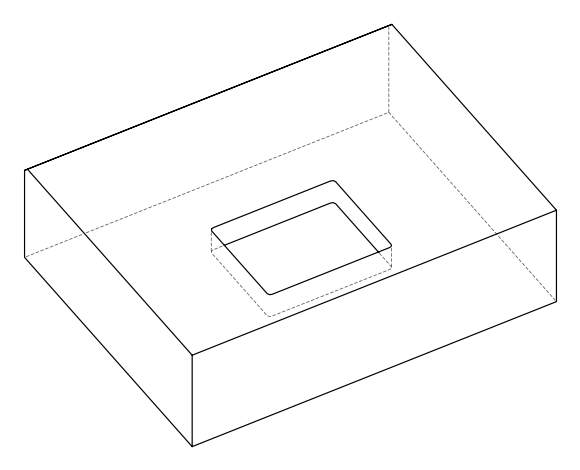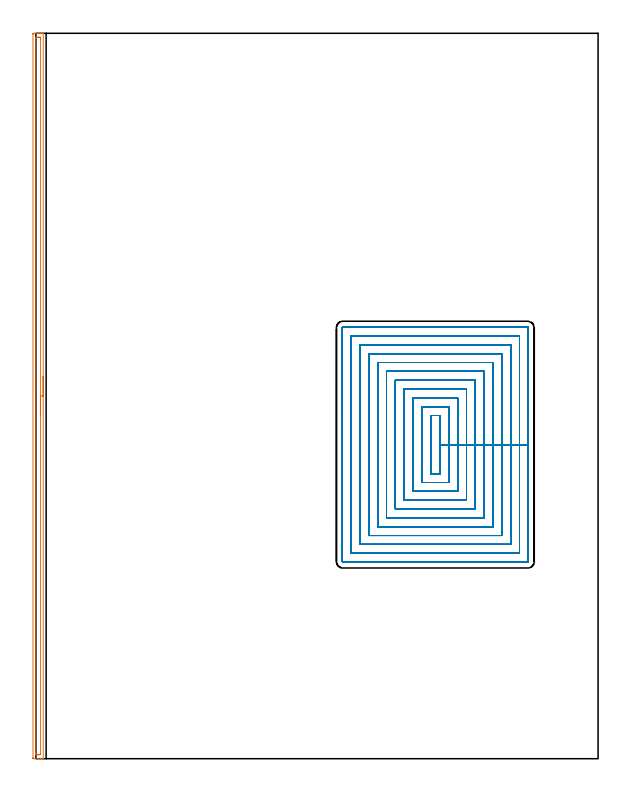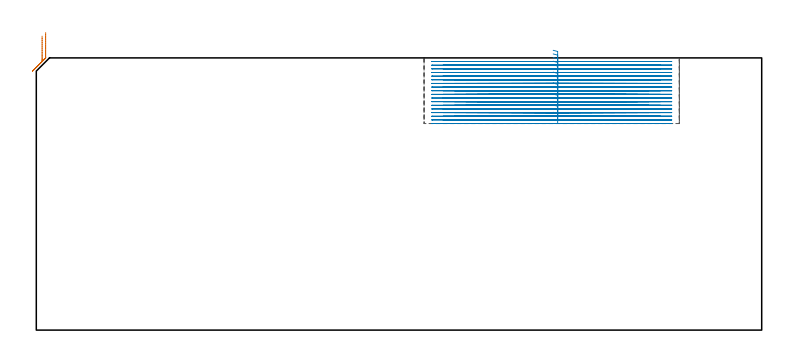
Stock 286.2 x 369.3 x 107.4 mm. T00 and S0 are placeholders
(PLAN: 2 operations, 1 tool changes, 107.5 min)
(1 AREA_MILL | FG_CHAMFER_SURFACE | UGT0205_001 | 6.1 min | 4997 mm3)
(2 MILL_RECTANGULAR_POCKET | POCKET_RECTANGULAR_STRAIGHT | NXT0201_008 | Follow Part, ap 1.5, ae 75% | 101.41 min | 327416 mm3)
(TOOL UGT0205_001 | Chamfer Mill 20 x 3 x 45 deg. | D20 FL50 Z2)
(TOOL NXT0201_008 | ENDMILL 6mm [2P460-0600-NA 1630] | D6 FL26 Z6)
(OP 1 AREA_MILL)
G17 G21 G94 G90
T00 M6
G54
G17 G0 G90 X3.7 Y194.65 S1061 M3
G43 Z117.4 H0
G94 G1 Y194.612 Z116.528 F250.
Y194.498 Z115.663
Y194.309 Z114.812
Y194.047 Z113.98
Y193.713 Z113.174
Y193.31 Z112.4
Y192.842 Z111.664
Y192.31 Z110.972
Y191.721 Z110.329
Y191.078 Z109.739
Y190.386 Z109.208
Y189.65 Z108.74
Y188.876 Z108.337
Y188.07 Z108.003
Y187.238 Z107.741
Y186.386 Z107.552
Y185.522 Z107.438
Y184.65 Z107.4
Y0.171
X3.698 Y0.01 Z107.389
X3.546 Y0.002 Z107.239
X3.389 Y0. Z107.089
X3.091 Z106.791
X2.417 Z106.112
X1.202 Z104.899
X0.661 Z104.355
X-1.095 Y0.001 Z102.601
X-1.321 Y0.004 Z102.375
X-1.492 Y0.01 Z102.205
X-1.496 Y0.21 Z102.201
X-1.499 Y0.618
Y368.682
X-1.496 Y369.09 Z102.202
X-1.492 Y369.29 Z102.205
X-1.095 Y369.3 Z102.601
X0.661 Z104.355
X1.202 Z104.899
X1.539 Z105.235
X2.08 Z105.776
X2.417 Z106.112
X3.091 Z106.791
X3.389 Z107.089
X3.546 Y369.298 Z107.239
X3.697 Y369.29 Z107.388
X3.7 Y369.128 Z107.4
Y184.65
X2.286 Z105.986
X2.285 Y2.539 Z105.985
X2.284 Y2.405 Z105.984
X2.279 Y2.035 Z105.979
X1.928 Y2.009 Z105.628
X1.539 Y2.003 Z105.239
X1.059 Y2. Z104.759
X0.661 Z104.361
X0.181 Z103.881
X-0.01 Y2.002 Z103.69
X-0.042 Y2.005 Z103.658
X-0.071 Y2.009 Z103.629
X-0.079 Y2.048 Z103.621
X-0.084 Y2.269 Z103.616
X-0.085 Y2.405 Z103.615
X-0.086 Y3.165 Z103.614
X-0.085 Y366.761 Z103.615
X-0.084 Y366.895 Z103.616
X-0.079 Y367.265 Z103.621
X0.272 Y367.291 Z103.972
X0.661 Y367.297 Z104.361
X1.141 Y367.3 Z104.841
X1.539 Z105.239
X2.019 Z105.719
X2.21 Y367.298 Z105.91
X2.242 Y367.295 Z105.942
X2.271 Y367.291 Z105.971
X2.279 Y367.252 Z105.979
X2.284 Y367.031 Z105.984
X2.285 Y366.895 Z105.985
X2.286 Y366.136 Z105.986
Y184.65
Y183.778 Z106.024
Y182.913 Z106.138
Y182.062 Z106.326
Y181.23 Z106.589
Y180.424 Z106.923
Y179.65 Z107.325
Y178.914 Z107.794
Y178.222 Z108.325
Y177.579 Z108.915
Y176.99 Z109.558
Y176.458 Z110.25
Y175.99 Z110.986
Y175.587 Z111.759
Y175.253 Z112.565
Y174.991 Z113.397
Y174.802 Z114.249
Y174.688 Z115.114
Y174.65 Z115.986
G0 Z117.4
M5
M2
(OP 2 MILL_RECTANGULAR_POCKET)
G17 G21 G94 G90
T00 M6
G54
G17 G0 G90 X203.934 Y145.1 S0 M3
G43 Z117.4 H1
Z110.4
G94 G1 X205.7 Z109.927 F250.
Y159.9 Z105.961
Y174.7 F500.
X201.
Y145.1
X205.7
Y159.9
X210.2
Y179.2
X196.5
Y140.6
X210.2
Y159.9
X214.7
Y183.7
X192.
Y136.1
X214.7
Y159.9
X219.2
Y188.2
X187.5
Y131.6
X219.2
Y159.9
X223.7
Y192.7
X183.
Y127.1
X223.7
Y159.9
X228.2
Y197.2
X178.5
Y122.6
X228.2
Y159.9
X232.7
Y201.7
X174.
Y118.1
X232.7
Y159.9
X237.2
Y206.2
X169.5
Y113.6
X237.2
Y159.9
X241.7
Y210.7
X165.
Y109.1
X241.7
Y159.9
X246.2
Y215.2
X160.5
Y104.6
X246.2
Y159.9
X250.7
Y219.5
G3 X250.5 Y219.7 R0.2
G1 X156.2
G3 X156. Y219.5 R0.2
G1 Y100.3
G3 X156.2 Y100.1 R0.2
G1 X250.5
G3 X250.7 Y100.3 R0.2
G1 Y159.9
Y160.9
G0 X203.934 Y145.1 Z108.961
G1 X205.7 Z108.488 F250.
Y159.9 Z104.522
Y174.7 F500.
X201.
Y145.1
X205.7
Y159.9
X210.2
Y179.2
X196.5
Y140.6
X210.2
Y159.9
X214.7
Y183.7
X192.
Y136.1
X214.7
Y159.9
X219.2
Y188.2
X187.5
Y131.6
X219.2
Y159.9
X223.7
Y192.7
X183.
Y127.1
X223.7
Y159.9
X228.2
Y197.2
X178.5
Y122.6
X228.2
Y159.9
X232.7
Y201.7
X174.
Y118.1
X232.7
Y159.9
X237.2
Y206.2
X169.5
Y113.6
X237.2
Y159.9
X241.7
Y210.7
X165.
Y109.1
X241.7
Y159.9
X246.2
Y215.2
X160.5
Y104.6
X246.2
Y159.9
X250.7
Y219.5
G3 X250.5 Y219.7 R0.2
G1 X156.2
G3 X156. Y219.5 R0.2
G1 Y100.3
G3 X156.2 Y100.1 R0.2
G1 X250.5
G3 X250.7 Y100.3 R0.2
G1 Y159.9
Y160.9
G0 X203.934 Y145.1 Z107.522
G1 X205.7 Z107.049 F250.
Y159.9 Z103.083
Y174.7 F500.
X201.
Y145.1
X205.7
Y159.9
X210.2
Y179.2
X196.5
Y140.6
X210.2
Y159.9
X214.7
Y183.7
X192.
Y136.1
X214.7
Y159.9
X219.2
Y188.2
X187.5
Y131.6
X219.2
Y159.9
X223.7
Y192.7
X183.
Y127.1
X223.7
Y159.9
X228.2
Y197.2
X178.5
Y122.6
X228.2
Y159.9
X232.7
Y201.7
X174.
Y118.1
X232.7
Y159.9
X237.2
Y206.2
X169.5
Y113.6
X237.2
Y159.9
X241.7
Y210.7
X165.
Y109.1
X241.7
Y159.9
X246.2
Y215.2
X160.5
Y104.6
X246.2
Y159.9
X250.7
Y219.5
G3 X250.5 Y219.7 R0.2
G1 X156.2
G3 X156. Y219.5 R0.2
G1 Y100.3
G3 X156.2 Y100.1 R0.2
G1 X250.5
G3 X250.7 Y100.3 R0.2
G1 Y159.9
Y160.9
G0 X203.934 Y145.1 Z106.083
G1 X205.7 Z105.61 F250.
Y159.9 Z101.644
Y174.7 F500.
X201.
Y145.1
X205.7
Y159.9
X210.2
Y179.2
X196.5
Y140.6
X210.2
Y159.9
X214.7
Y183.7
X192.
Y136.1
X214.7
Y159.9
X219.2
Y188.2
X187.5
Y131.6
X219.2
Y159.9
X223.7
Y192.7
X183.
Y127.1
X223.7
Y159.9
X228.2
Y197.2
X178.5
Y122.6
X228.2
Y159.9
X232.7
Y201.7
X174.
Y118.1
X232.7
Y159.9
X237.2
Y206.2
X169.5
Y113.6
X237.2
Y159.9
X241.7
Y210.7
X165.
Y109.1
X241.7
Y159.9
X246.2
Y215.2
X160.5
Y104.6
X246.2
Y159.9
X250.7
Y219.5
G3 X250.5 Y219.7 R0.2
G1 X156.2
G3 X156. Y219.5 R0.2
G1 Y100.3
G3 X156.2 Y100.1 R0.2
G1 X250.5
G3 X250.7 Y100.3 R0.2
G1 Y159.9
Y160.9
G0 X203.934 Y145.1 Z104.644
G1 X205.7 Z104.171 F250.
Y159.9 Z100.205
Y174.7 F500.
X201.
Y145.1
X205.7
Y159.9
X210.2
Y179.2
X196.5
Y140.6
X210.2
Y159.9
X214.7
Y183.7
X192.
Y136.1
X214.7
Y159.9
X219.2
Y188.2
X187.5
Y131.6
X219.2
Y159.9
X223.7
Y192.7
X183.
Y127.1
X223.7
Y159.9
X228.2
Y197.2
X178.5
Y122.6
X228.2
Y159.9
X232.7
Y201.7
X174.
Y118.1
X232.7
Y159.9
X237.2
Y206.2
X169.5
Y113.6
X237.2
Y159.9
X241.7
Y210.7
X165.
Y109.1
X241.7
Y159.9
X246.2
Y215.2
X160.5
Y104.6
X246.2
Y159.9
X250.7
Y219.5
G3 X250.5 Y219.7 R0.2
G1 X156.2
G3 X156. Y219.5 R0.2
G1 Y100.3
G3 X156.2 Y100.1 R0.2
G1 X250.5
G3 X250.7 Y100.3 R0.2
G1 Y159.9
Y160.9
G0 X203.934 Y145.1 Z103.205
G1 X205.7 Z102.732 F250.
Y159.9 Z98.767
Y174.7 F500.
X201.
Y145.1
X205.7
Y159.9
X210.2
Y179.2
X196.5
Y140.6
X210.2
Y159.9
X214.7
Y183.7
X192.
Y136.1
X214.7
Y159.9
X219.2
Y188.2
X187.5
Y131.6
X219.2
Y159.9
X223.7
Y192.7
X183.
Y127.1
X223.7
Y159.9
X228.2
Y197.2
X178.5
Y122.6
X228.2
Y159.9
X232.7
Y201.7
X174.
Y118.1
X232.7
Y159.9
X237.2
Y206.2
X169.5
Y113.6
X237.2
Y159.9
X241.7
Y210.7
X165.
Y109.1
X241.7
Y159.9
X246.2
Y215.2
X160.5
Y104.6
X246.2
Y159.9
X250.7
Y219.5
G3 X250.5 Y219.7 R0.2
G1 X156.2
G3 X156. Y219.5 R0.2
G1 Y100.3
G3 X156.2 Y100.1 R0.2
G1 X250.5
G3 X250.7 Y100.3 R0.2
G1 Y159.9
Y160.9
G0 X203.934 Y145.1 Z101.767
G1 X205.7 Z101.293 F250.
Y159.9 Z97.328
Y174.7 F500.
X201.
Y145.1
X205.7
Y159.9
X210.2
Y179.2
X196.5
Y140.6
X210.2
Y159.9
X214.7
Y183.7
X192.
Y136.1
X214.7
Y159.9
X219.2
Y188.2
X187.5
Y131.6
X219.2
Y159.9
X223.7
Y192.7
X183.
Y127.1
X223.7
Y159.9
X228.2
Y197.2
X178.5
Y122.6
X228.2
Y159.9
X232.7
Y201.7
X174.
Y118.1
X232.7
Y159.9
X237.2
Y206.2
X169.5
Y113.6
X237.2
Y159.9
X241.7
Y210.7
X165.
Y109.1
X241.7
Y159.9
X246.2
Y215.2
X160.5
Y104.6
X246.2
Y159.9
X250.7
Y219.5
G3 X250.5 Y219.7 R0.2
G1 X156.2
G3 X156. Y219.5 R0.2
G1 Y100.3
G3 X156.2 Y100.1 R0.2
G1 X250.5
G3 X250.7 Y100.3 R0.2
G1 Y159.9
Y160.9
G0 X203.934 Y145.1 Z100.328
G1 X205.7 Z99.854 F250.
Y159.9 Z95.889
Y174.7 F500.
X201.
Y145.1
X205.7
Y159.9
X210.2
Y179.2
X196.5
Y140.6
X210.2
Y159.9
X214.7
Y183.7
X192.
Y136.1
X214.7
Y159.9
X219.2
Y188.2
X187.5
Y131.6
X219.2
Y159.9
X223.7
Y192.7
X183.
Y127.1
X223.7
Y159.9
X228.2
Y197.2
X178.5
Y122.6
X228.2
Y159.9
X232.7
Y201.7
X174.
Y118.1
X232.7
Y159.9
X237.2
Y206.2
X169.5
Y113.6
X237.2
Y159.9
X241.7
Y210.7
X165.
Y109.1
X241.7
Y159.9
X246.2
Y215.2
X160.5
Y104.6
X246.2
Y159.9
X250.7
Y219.5
G3 X250.5 Y219.7 R0.2
G1 X156.2
G3 X156. Y219.5 R0.2
G1 Y100.3
G3 X156.2 Y100.1 R0.2
G1 X250.5
G3 X250.7 Y100.3 R0.2
G1 Y159.9
Y160.9
G0 X203.934 Y145.1 Z98.889
G1 X205.7 Z98.416 F250.
Y159.9 Z94.45
Y174.7 F500.
X201.
Y145.1
X205.7
Y159.9
X210.2
Y179.2
X196.5
Y140.6
X210.2
Y159.9
X214.7
Y183.7
X192.
Y136.1
X214.7
Y159.9
X219.2
Y188.2
X187.5
Y131.6
X219.2
Y159.9
X223.7
Y192.7
X183.
Y127.1
X223.7
Y159.9
X228.2
Y197.2
X178.5
Y122.6
X228.2
Y159.9
X232.7
Y201.7
X174.
Y118.1
X232.7
Y159.9
X237.2
Y206.2
X169.5
Y113.6
X237.2
Y159.9
X241.7
Y210.7
X165.
Y109.1
X241.7
Y159.9
X246.2
Y215.2
X160.5
Y104.6
X246.2
Y159.9
X250.7
Y219.5
G3 X250.5 Y219.7 R0.2
G1 X156.2
G3 X156. Y219.5 R0.2
G1 Y100.3
G3 X156.2 Y100.1 R0.2
G1 X250.5
G3 X250.7 Y100.3 R0.2
G1 Y159.9
Y160.9
G0 X203.934 Y145.1 Z97.45
G1 X205.7 Z96.977 F250.
Y159.9 Z93.011
Y174.7 F500.
X201.
Y145.1
X205.7
Y159.9
X210.2
Y179.2
X196.5
Y140.6
X210.2
Y159.9
X214.7
Y183.7
X192.
Y136.1
X214.7
Y159.9
X219.2
Y188.2
X187.5
Y131.6
X219.2
Y159.9
X223.7
Y192.7
X183.
Y127.1
X223.7
Y159.9
X228.2
Y197.2
X178.5
Y122.6
X228.2
Y159.9
X232.7
Y201.7
X174.
Y118.1
X232.7
Y159.9
X237.2
Y206.2
X169.5
Y113.6
X237.2
Y159.9
X241.7
Y210.7
X165.
Y109.1
X241.7
Y159.9
X246.2
Y215.2
X160.5
Y104.6
X246.2
Y159.9
X250.7
Y219.5
G3 X250.5 Y219.7 R0.2
G1 X156.2
G3 X156. Y219.5 R0.2
G1 Y100.3
G3 X156.2 Y100.1 R0.2
G1 X250.5
G3 X250.7 Y100.3 R0.2
G1 Y159.9
Y160.9
G0 X203.934 Y145.1 Z96.011
G1 X205.7 Z95.538 F250.
Y159.9 Z91.572
Y174.7 F500.
X201.
Y145.1
X205.7
Y159.9
X210.2
Y179.2
X196.5
Y140.6
X210.2
Y159.9
X214.7
Y183.7
X192.
Y136.1
X214.7
Y159.9
X219.2
Y188.2
X187.5
Y131.6
X219.2
Y159.9
X223.7
Y192.7
X183.
Y127.1
X223.7
Y159.9
X228.2
Y197.2
X178.5
Y122.6
X228.2
Y159.9
X232.7
Y201.7
X174.
Y118.1
X232.7
Y159.9
X237.2
Y206.2
X169.5
Y113.6
X237.2
Y159.9
X241.7
Y210.7
X165.
Y109.1
X241.7
Y159.9
X246.2
Y215.2
X160.5
Y104.6
X246.2
Y159.9
X250.7
Y219.5
G3 X250.5 Y219.7 R0.2
G1 X156.2
G3 X156. Y219.5 R0.2
G1 Y100.3
G3 X156.2 Y100.1 R0.2
G1 X250.5
G3 X250.7 Y100.3 R0.2
G1 Y159.9
Y160.9
G0 X203.934 Y145.1 Z94.572
G1 X205.7 Z94.099 F250.
Y159.9 Z90.133
Y174.7 F500.
X201.
Y145.1
X205.7
Y159.9
X210.2
Y179.2
X196.5
Y140.6
X210.2
Y159.9
X214.7
Y183.7
X192.
Y136.1
X214.7
Y159.9
X219.2
Y188.2
X187.5
Y131.6
X219.2
Y159.9
X223.7
Y192.7
X183.
Y127.1
X223.7
Y159.9
X228.2
Y197.2
X178.5
Y122.6
X228.2
Y159.9
X232.7
Y201.7
X174.
Y118.1
X232.7
Y159.9
X237.2
Y206.2
X169.5
Y113.6
X237.2
Y159.9
X241.7
Y210.7
X165.
Y109.1
X241.7
Y159.9
X246.2
Y215.2
X160.5
Y104.6
X246.2
Y159.9
X250.7
Y219.5
G3 X250.5 Y219.7 R0.2
G1 X156.2
G3 X156. Y219.5 R0.2
G1 Y100.3
G3 X156.2 Y100.1 R0.2
G1 X250.5
G3 X250.7 Y100.3 R0.2
G1 Y159.9
Y160.9
G0 X203.934 Y145.1 Z93.133
G1 X205.7 Z92.66 F250.
Y159.9 Z88.694
Y174.7 F500.
X201.
Y145.1
X205.7
Y159.9
X210.2
Y179.2
X196.5
Y140.6
X210.2
Y159.9
X214.7
Y183.7
X192.
Y136.1
X214.7
Y159.9
X219.2
Y188.2
X187.5
Y131.6
X219.2
Y159.9
X223.7
Y192.7
X183.
Y127.1
X223.7
Y159.9
X228.2
Y197.2
X178.5
Y122.6
X228.2
Y159.9
X232.7
Y201.7
X174.
Y118.1
X232.7
Y159.9
X237.2
Y206.2
X169.5
Y113.6
X237.2
Y159.9
X241.7
Y210.7
X165.
Y109.1
X241.7
Y159.9
X246.2
Y215.2
X160.5
Y104.6
X246.2
Y159.9
X250.7
Y219.5
G3 X250.5 Y219.7 R0.2
G1 X156.2
G3 X156. Y219.5 R0.2
G1 Y100.3
G3 X156.2 Y100.1 R0.2
G1 X250.5
G3 X250.7 Y100.3 R0.2
G1 Y159.9
Y160.9
G0 X203.934 Y145.1 Z91.694
G1 X205.7 Z91.221 F250.
Y159.9 Z87.256
Y174.7 F500.
X201.
Y145.1
X205.7
Y159.9
X210.2
Y179.2
X196.5
Y140.6
X210.2
Y159.9
X214.7
Y183.7
X192.
Y136.1
X214.7
Y159.9
X219.2
Y188.2
X187.5
Y131.6
X219.2
Y159.9
X223.7
Y192.7
X183.
Y127.1
X223.7
Y159.9
X228.2
Y197.2
X178.5
Y122.6
X228.2
Y159.9
X232.7
Y201.7
X174.
Y118.1
X232.7
Y159.9
X237.2
Y206.2
X169.5
Y113.6
X237.2
Y159.9
X241.7
Y210.7
X165.
Y109.1
X241.7
Y159.9
X246.2
Y215.2
X160.5
Y104.6
X246.2
Y159.9
X250.7
Y219.5
G3 X250.5 Y219.7 R0.2
G1 X156.2
G3 X156. Y219.5 R0.2
G1 Y100.3
G3 X156.2 Y100.1 R0.2
G1 X250.5
G3 X250.7 Y100.3 R0.2
G1 Y159.9
Y160.9
G0 X203.934 Y145.1 Z90.256
G1 X205.7 Z89.782 F250.
Y159.9 Z85.817
Y174.7 F500.
X201.
Y145.1
X205.7
Y159.9
X210.2
Y179.2
X196.5
Y140.6
X210.2
Y159.9
X214.7
Y183.7
X192.
Y136.1
X214.7
Y159.9
X219.2
Y188.2
X187.5
Y131.6
X219.2
Y159.9
X223.7
Y192.7
X183.
Y127.1
X223.7
Y159.9
X228.2
Y197.2
X178.5
Y122.6
X228.2
Y159.9
X232.7
Y201.7
X174.
Y118.1
X232.7
Y159.9
X237.2
Y206.2
X169.5
Y113.6
X237.2
Y159.9
X241.7
Y210.7
X165.
Y109.1
X241.7
Y159.9
X246.2
Y215.2
X160.5
Y104.6
X246.2
Y159.9
X250.7
Y219.5
G3 X250.5 Y219.7 R0.2
G1 X156.2
G3 X156. Y219.5 R0.2
G1 Y100.3
G3 X156.2 Y100.1 R0.2
G1 X250.5
G3 X250.7 Y100.3 R0.2
G1 Y159.9
Y160.9
G0 X203.934 Y145.1 Z88.817
G1 X205.7 Z88.343 F250.
Y159.9 Z84.378
Y174.7 F500.
X201.
Y145.1
X205.7
Y159.9
X210.2
Y179.2
X196.5
Y140.6
X210.2
Y159.9
X214.7
Y183.7
X192.
Y136.1
X214.7
Y159.9
X219.2
Y188.2
X187.5
Y131.6
X219.2
Y159.9
X223.7
Y192.7
X183.
Y127.1
X223.7
Y159.9
X228.2
Y197.2
X178.5
Y122.6
X228.2
Y159.9
X232.7
Y201.7
X174.
Y118.1
X232.7
Y159.9
X237.2
Y206.2
X169.5
Y113.6
X237.2
Y159.9
X241.7
Y210.7
X165.
Y109.1
X241.7
Y159.9
X246.2
Y215.2
X160.5
Y104.6
X246.2
Y159.9
X250.7
Y219.5
G3 X250.5 Y219.7 R0.2
G1 X156.2
G3 X156. Y219.5 R0.2
G1 Y100.3
G3 X156.2 Y100.1 R0.2
G1 X250.5
G3 X250.7 Y100.3 R0.2
G1 Y159.9
Y160.9
G0 X203.934 Y145.1 Z87.378
G1 X205.7 Z86.905 F250.
Y159.9 Z82.939
Y174.7 F500.
X201.
Y145.1
X205.7
Y159.9
X210.2
Y179.2
X196.5
Y140.6
X210.2
Y159.9
X214.7
Y183.7
X192.
Y136.1
X214.7
Y159.9
X219.2
Y188.2
X187.5
Y131.6
X219.2
Y159.9
X223.7
Y192.7
X183.
Y127.1
X223.7
Y159.9
X228.2
Y197.2
X178.5
Y122.6
X228.2
Y159.9
X232.7
Y201.7
X174.
Y118.1
X232.7
Y159.9
X237.2
Y206.2
X169.5
Y113.6
X237.2
Y159.9
X241.7
Y210.7
X165.
Y109.1
X241.7
Y159.9
X246.2
Y215.2
X160.5
Y104.6
X246.2
Y159.9
X250.7
Y219.5
G3 X250.5 Y219.7 R0.2
G1 X156.2
G3 X156. Y219.5 R0.2
G1 Y100.3
G3 X156.2 Y100.1 R0.2
G1 X250.5
G3 X250.7 Y100.3 R0.2
G1 Y159.9
Y160.9
G0 X203.934 Y145.1 Z85.939
G1 X205.7 Z85.466 F250.
Y159.9 Z81.5
Y174.7 F500.
X201.
Y145.1
X205.7
Y159.9
X210.2
Y179.2
X196.5
Y140.6
X210.2
Y159.9
X214.7
Y183.7
X192.
Y136.1
X214.7
Y159.9
X219.2
Y188.2
X187.5
Y131.6
X219.2
Y159.9
X223.7
Y192.7
X183.
Y127.1
X223.7
Y159.9
X228.2
Y197.2
X178.5
Y122.6
X228.2
Y159.9
X232.7
Y201.7
X174.
Y118.1
X232.7
Y159.9
X237.2
Y206.2
X169.5
Y113.6
X237.2
Y159.9
X241.7
Y210.7
X165.
Y109.1
X241.7
Y159.9
X246.2
Y215.2
X160.5
Y104.6
X246.2
Y159.9
X250.7
Y219.5
G3 X250.5 Y219.7 R0.2
G1 X156.2
G3 X156. Y219.5 R0.2
G1 Y100.3
G3 X156.2 Y100.1 R0.2
G1 X250.5
G3 X250.7 Y100.3 R0.2
G1 Y159.9
Y160.9
G0 Z117.4
M5
M2
